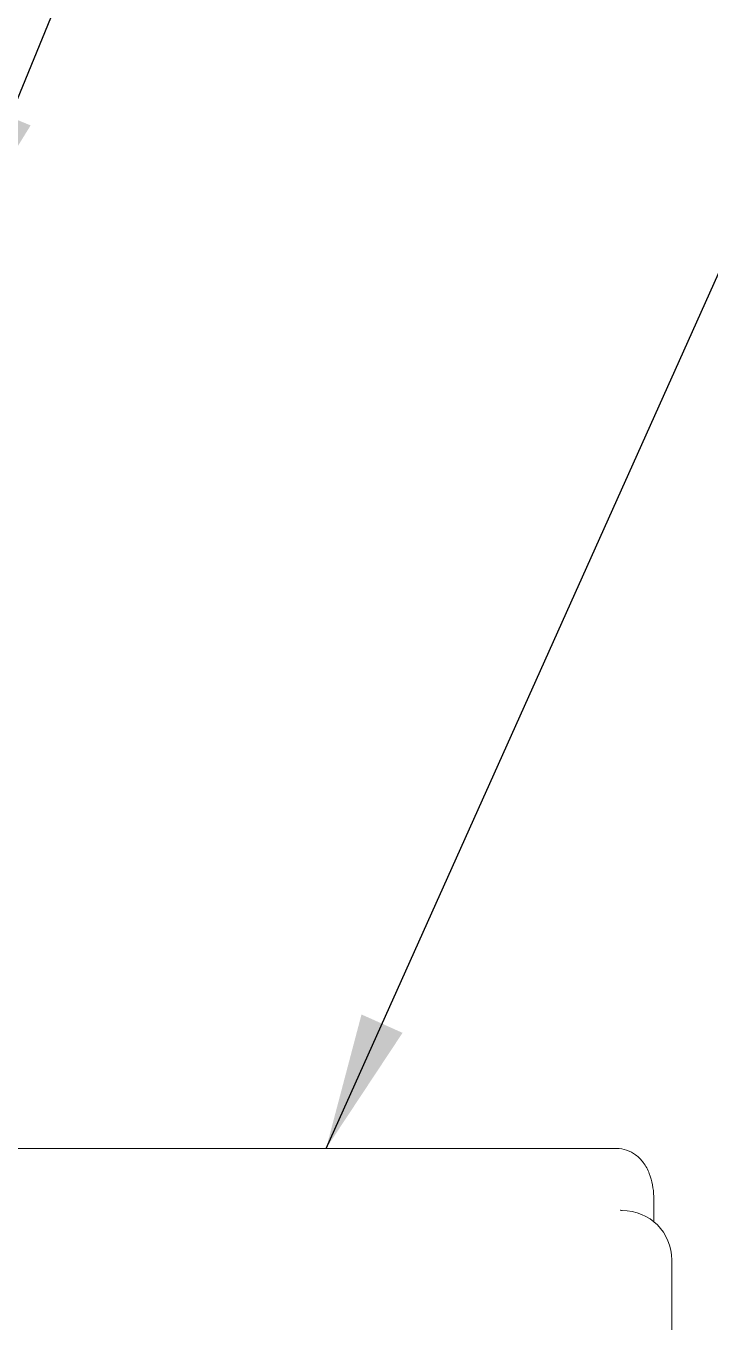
# Model space of a CAD drawing. Header units: inches. Extents: x 17 to 469, y 7 to 301.
# Drawn here: x 263.03 to 269.93, y 95.23 to 108.29 of the extents above; entities that cross this region are included whole.
import ezdxf

# ---------------------------------------------------------------- set-up
doc = ezdxf.new("R2010")
doc.units = ezdxf.units.IN
doc.header["$LTSCALE"] = 14
doc.header["$MEASUREMENT"] = 0
doc.layers.add('Symbol (ANSI)', color=7, linetype='Continuous', lineweight=25)
doc.layers.add('Visible (ANSI)', color=7, linetype='Continuous', lineweight=50)
doc.styles.add('MEMCOR Medium', font='arial.ttf')
doc.dimstyles.new('Default (ANSI)$7', dxfattribs={"dimscale": 14, "dimtxt": 0.15, "dimasz": 0.098425, "dimexe": 0.125, "dimexo": 0.0625, "dimgap": 0.031496, "dimtad": 0, "dimtih": 1, "dimtoh": 1, "dimdec": 4, "dimrnd": 1e-08, "dimzin": 3, "dimdsep": 46, "dimlunit": 5, "dimtxsty": 'MEMCOR Medium', "dimcen": 0.09, "dimdle": 0.393701, "dimclrd": 256, "dimclre": 256, "dimclrt": 256, "dimadec": 0, "dimazin": 1, "dimtfac": 0.8, "dimtofl": 0, "dimtmove": 0, "dimatfit": 3, "dimfxl": 1, "dimfrac": 1, "dimtolj": 1, "dimtzin": 4, "dimlwd": -1, "dimlwe": -1, "dimarcsym": 0})

msp = doc.modelspace()

# ---------------------------------------------------------------- linework, layer by layer
at = {"layer": 'Visible (ANSI)', "linetype": 'Continuous', "lineweight": 18}
for p, q in [((268.983277, 96.979368), (261.733277, 96.979368)), ((269.358277, 96.479368), (269.358277, 96.241045)), ((269.54129, 80.354368), (269.54129, 95.854368))]:
    msp.add_line(p, q, dxfattribs=at)
msp.add_arc((269.04129, 95.854368), 0.5, 0, 90, dxfattribs=at)
for points, knots in [([(268.983277, 96.979368), (269.018554, 96.979368), (269.053665, 96.973138), (269.119521, 96.95062), (269.149576, 96.933815), (269.20694, 96.891504), (269.23178, 96.865023), (269.279363, 96.801897), (269.298608, 96.764667), (269.328486, 96.689389), (269.338961, 96.651185), (269.353385, 96.573795), (269.357269, 96.534615), (269.35822, 96.490026), (269.358277, 96.484697), (269.358277, 96.479368)], [4.71238898, 4.71238898, 4.71238898, 4.71238898, 4.881717064, 4.881717064, 5.065708718, 5.065708718, 5.298074764, 5.298074764, 5.61223403, 5.61223403, 5.926393295, 5.926393295, 6.24055256, 6.24055256, 6.283185307, 6.283185307, 6.283185307, 6.283185307]), ([(269.020244, 96.358468), (269.020244, 96.358468), (269.025079, 96.356086), (269.035189, 96.354602), (269.038238, 96.354368), (269.04129, 96.354368)], [1.3021109587, 1.3021109587, 1.3021109587, 1.3021109587, 1.4975605794, 1.4975605794, 1.5707963268, 1.5707963268, 1.5707963268, 1.5707963268])]:
    msp.add_open_spline(points, degree=3, knots=knots, dxfattribs=at)

# ---------------------------------------------------------------- leaders
at = {"layer": 'Symbol (ANSI)', "annotation_type": 0, "has_hookline": 1, "hookline_direction": 0}
for points, text_width in [([(262.346322, 106.10155), (268.344268, 120.657055), (269.722221, 120.657055)], 20.770806), ([(266.057602, 96.979368), (271.630915, 109.416861), (273.008868, 109.416861)], 21.413984)]:
    msp.add_leader(points, dimstyle='Default (ANSI)$7', override={"dimtad": 0}, dxfattribs=dict(at, text_width=text_width))

doc.saveas('drawing.dxf')
